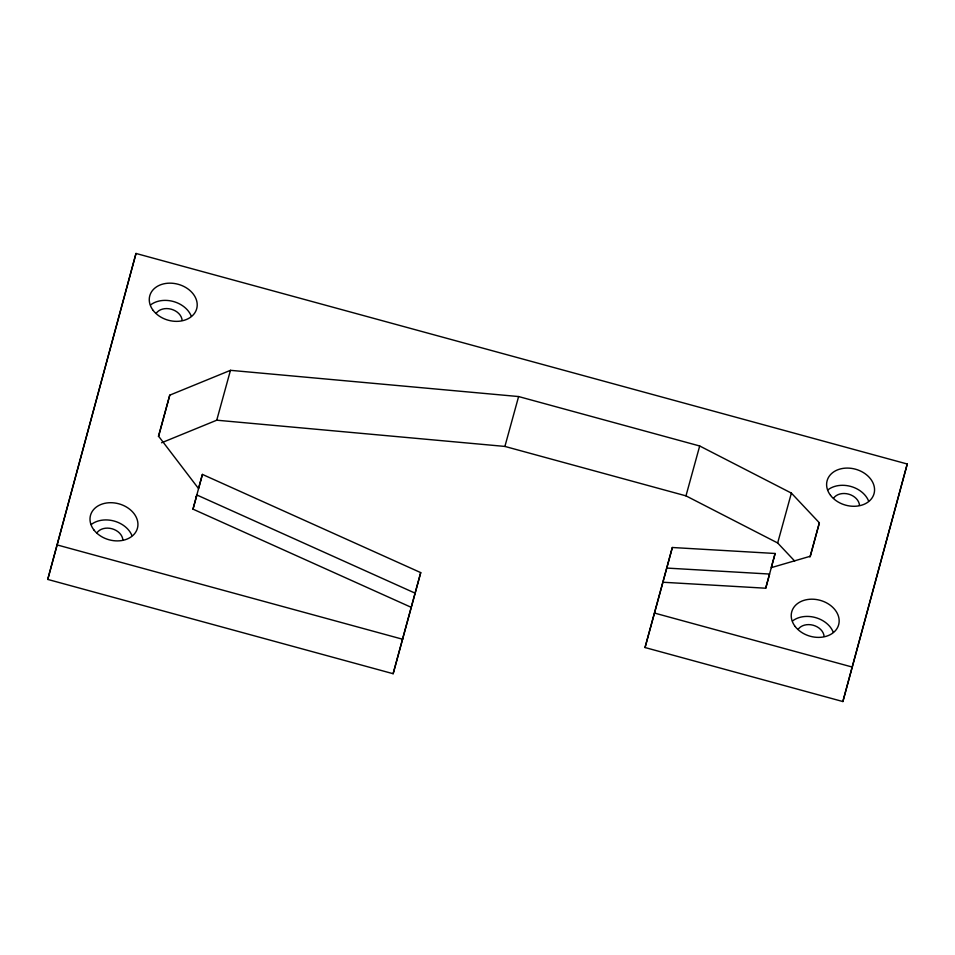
<?xml version="1.0" encoding="UTF-8"?>
<svg xmlns="http://www.w3.org/2000/svg" width="955" height="955" viewBox="0 0 955 955"><rect width="100%" height="100%" fill="white"/><g stroke="black" fill="none" stroke-linecap="round" stroke-linejoin="round"><path stroke-width="1.43" d="M775.126 553.482L771.258 567.652L810.341 556.24L819.366 522.827L791.385 493.102L699.693 445.985L518.613 396.552L230.465 370.325L169.763 395.155L158.649 436.292L198.544 488.578L202.412 474.408L420.725 572.618L393.138 673.717L47.75 579.422L136.004 253.457L907.25 464.011L842.871 701.543L645.031 647.538L672.332 547.502L775.126 553.482L765.707 588.22L662.913 582.24L645.031 647.538M47.75 579.422L136.004 253.457M411.295 607.356L192.994 509.146L202.412 474.408M393.138 673.717L420.725 572.618M662.913 582.24L672.332 547.502M842.871 701.543L907.25 464.011M192.994 509.146L196.861 494.977L415.174 593.186M765.707 588.22L769.575 574.051L666.781 568.07M158.387 436.483L169.763 395.155M161.562 442.774L216.749 420.2L230.465 370.325M216.749 420.2L504.897 446.427L518.613 396.552M794.655 561.015L777.668 542.977L685.976 495.86L699.693 445.985M777.668 542.977L791.385 493.102M809.959 557.016L819.366 522.827M195.751 498.629L196.551 495.764M504.897 446.427L685.976 495.86M654.581 613.086L852.421 667.103M57.3 544.971L402.688 639.265M833.572 498.212A13.907 10.648 15.5 0 1 848.589 494.129A13.907 10.648 15.5 0 1 859.488 505.279M798.177 629.321A13.907 10.648 15.5 0 1 813.194 625.239A13.907 10.648 15.5 0 1 824.093 636.388M156.226 313.288A13.907 10.648 15.5 0 1 171.232 309.205A13.907 10.648 15.5 0 1 182.13 320.355M150.556 304.932A24.329 18.634 15.5 0 1 191.215 316.033M827.913 489.855A24.329 18.634 15.5 0 1 868.573 500.957M792.519 620.965A24.329 18.634 15.5 0 1 833.178 632.067M96.956 532.83A13.907 10.648 15.5 0 1 111.962 528.748A13.907 10.648 15.5 0 1 122.861 539.897M91.286 524.474A24.329 18.634 15.5 0 1 131.945 535.576M830.552 495.382A24.329 18.634 15.5 0 0 871.999 498.033A24.329 18.634 15.5 0 0 849.21 468.141A24.329 18.634 15.5 0 0 830.552 495.382M795.157 626.48A24.329 18.634 15.5 0 0 836.604 629.142A24.329 18.634 15.5 0 0 813.815 599.251A24.329 18.634 15.5 0 0 795.157 626.48M153.206 310.459A24.329 18.634 15.5 0 0 194.653 313.109A24.329 18.634 15.5 0 0 171.852 283.217A24.329 18.634 15.5 0 0 153.206 310.459M93.936 529.989A24.329 18.634 15.5 0 0 135.383 532.651A24.329 18.634 15.5 0 0 112.583 502.76A24.329 18.634 15.5 0 0 93.936 529.989"/></g></svg>
